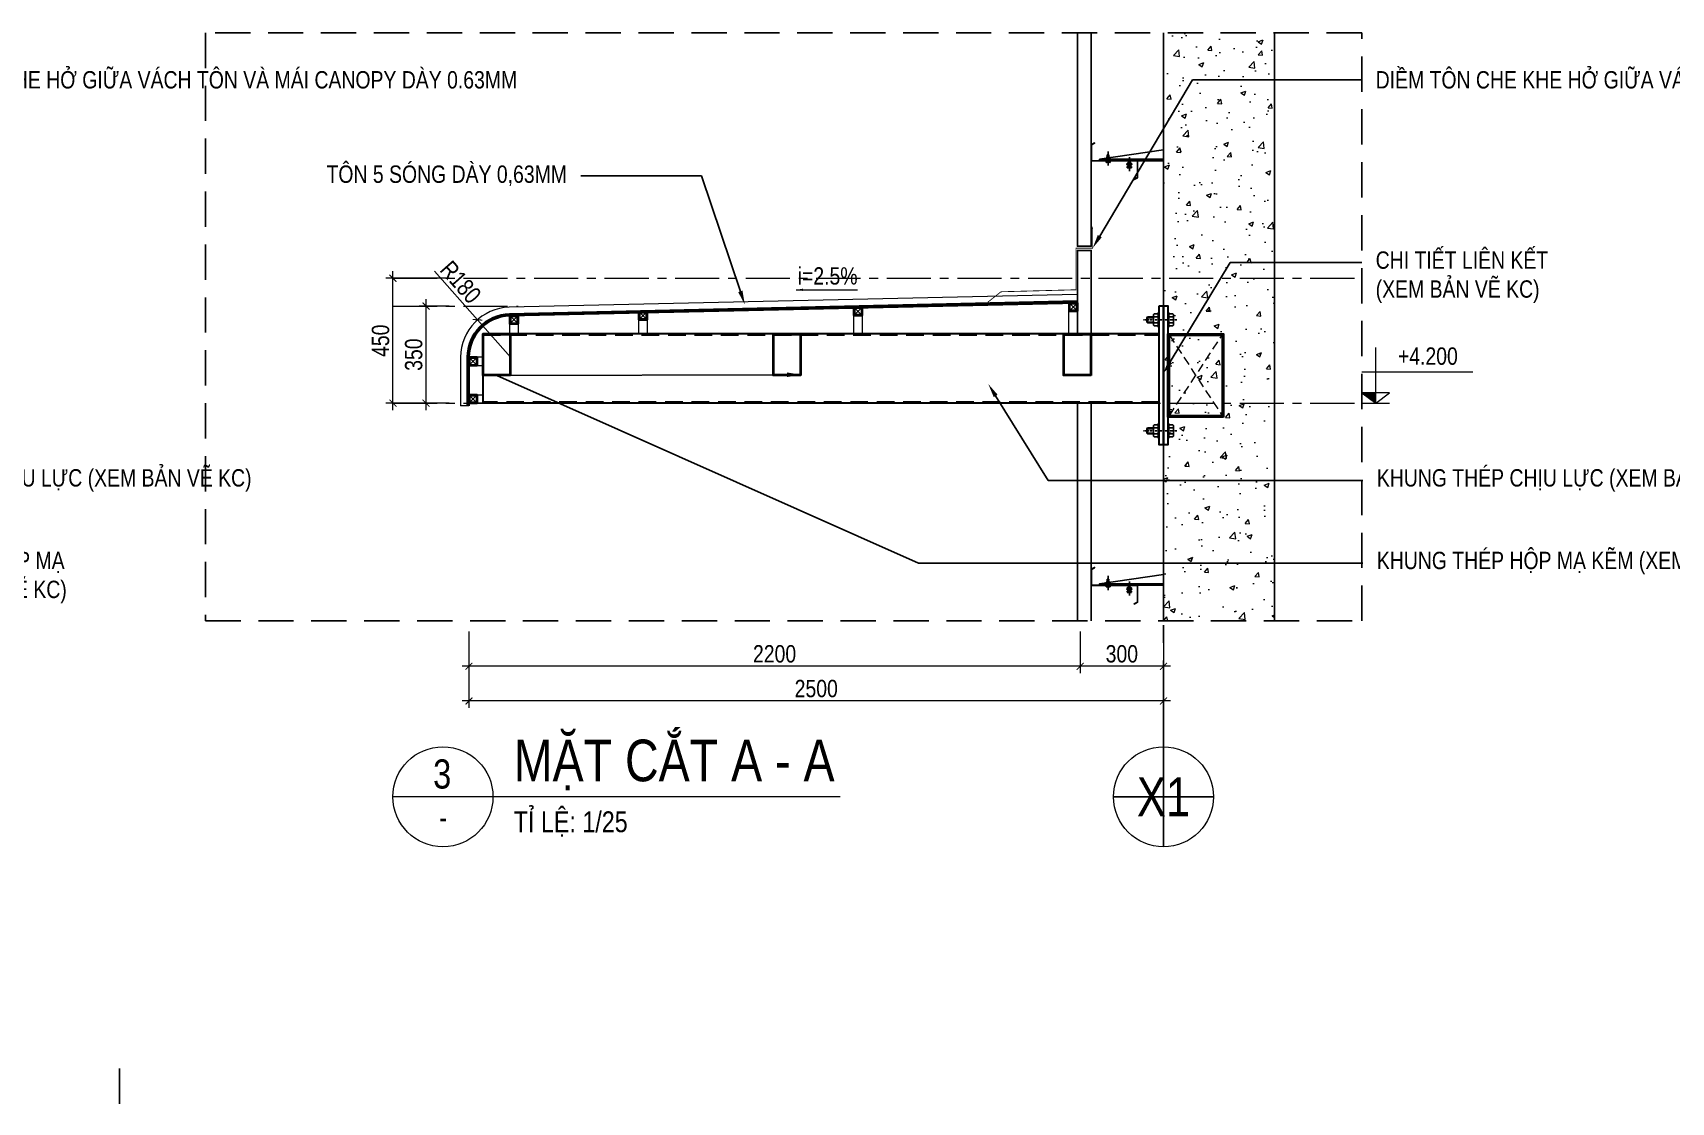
# Model space of a CAD drawing. Header units: millimetres. Extents: x -547695 to 905972, y -1055718 to 167349.
# Drawn here: x -528975 to -523077, y -1023756 to -1019906 of the extents above; entities that cross this region are included whole.
import ezdxf
from ezdxf import colors
from ezdxf.entities.mleader import LeaderData, LeaderLine
from ezdxf.enums import TextEntityAlignment as Align
from ezdxf.math import Vec2, Vec3

# ---------------------------------------------------------------- set-up
doc = ezdxf.new("R2010")
doc.units = ezdxf.units.MM
for name, pattern in [('ACAD_ISO10W100', [18, 12, -3, 0, -3]), ('CENTER', [50.8, 31.75, -6.35, 6.35, -6.35]), ('HIDDEN', [9.525, 6.35, -3.175])]:
    doc.linetypes.add(name, pattern=pattern)
doc.layers.get('DEFPOINTS').update_dxf_attribs({"color": 1, "lineweight": 25})
for name, color, linetype in [('8. BOLT', 8, 'Continuous'), ('CellPin - Chi tiet Mai sanh$0$View-XPP-Chi tiet mai sanh Alu$0$TONTHUNG', 9, 'Continuous'), ('CellPin - Chi tiet Mai sanh$0$View-XPP-Chi tiet mai sanh Alu$0$View-XPP-Chi tiet mai sanh Alu$0$2', 2, 'Continuous'), ('CellPin - Chi tiet Mai sanh$0$View-XPP-Chi tiet mai sanh Alu$0$View-XPP-Chi tiet mai sanh Alu$0$2NET-VE', 8, 'Continuous'), ('CellPin - Chi tiet Mai sanh$0$View-XPP-Chi tiet mai sanh Alu$0$View-XPP-Chi tiet mai sanh Alu$0$7', 7, 'Continuous'), ('CellPin - Chi tiet Mai sanh$0$View-XPP-Chi tiet mai sanh Alu$0$View-XPP-Chi tiet mai sanh Alu$0$8', 8, 'Continuous'), ('CellPin - Chi tiet Mai sanh$0$View-XPP-Chi tiet mai sanh Alu$0$View-XPP-Chi tiet mai sanh Alu$0$9', 9, 'Continuous'), ('CellPin - Chi tiet Mai sanh$0$View-XPP-Chi tiet mai sanh Alu$0$View-XPP-Chi tiet mai sanh Alu$0$GIANG', 1, 'Continuous')]:
    doc.layers.add(name, color=color, linetype=linetype)
for name, color, linetype, lineweight in [('A-CONC', 2, 'Continuous', 35), ('A-DIMS', 8, 'Continuous', 9), ('A-FINE', 255, 'Continuous', 25), ('A-GRID', 250, 'CENTER', 15), ('A-HEVY', 111, 'Continuous', 35), ('A-HIDD', 45, 'HIDDEN', 9), ('A-LITE', 9, 'Continuous', 9), ('A-PATT', 252, 'Continuous', 9), ('A-REV', 7, 'Continuous', 35), ('A-SYMBOLS', 10, 'Continuous', 13), ('A-TEXT', 255, 'Continuous', 25), ('L2', 2, 'Continuous', 0), ('S-FINE', 2, 'Continuous', 30), ('S-PATT-OTHER', 250, 'Continuous', 15)]:
    doc.layers.add(name, color=color, linetype=linetype, lineweight=lineweight)
doc.styles.add('VTK _ Arial_2.5 mm', font='arial.ttf', dxfattribs={"width": 0.8})
doc.styles.add('VTK_Arial', font='arial.ttf', dxfattribs={"width": 0.8})
doc.styles.add('VTK_Arial_3.5 mm', font='arial.ttf', dxfattribs={"width": 0.8, "height": 3.5})
doc.dimstyles.new('A-2.5-DIM1', dxfattribs={"dimtxt": 2.5, "dimasz": 1, "dimexe": 1, "dimexo": 0, "dimgap": 0.5, "dimtad": 1, "dimdec": 0, "dimzin": 12, "dimdsep": 46, "dimtxsty": 'VTK_Arial', "dimblk": 'ARCHTICK', "dimcen": 0, "dimdle": 1, "dimclrd": 256, "dimclre": 256, "dimclrt": 7, "dimadec": 1, "dimazin": 3, "dimtfac": 1, "dimtdec": 0, "dimtmove": 0, "dimatfit": 2, "dimfxl": 20, "dimtolj": 1, "dimtzin": 0, "dimlwd": -1, "dimlwe": -1, "dimarcsym": 0})
doc.dimstyles.new('A-2.5-DIM25', dxfattribs={"dimscale": 25, "dimtxt": 2.5, "dimasz": 1, "dimexe": 1, "dimexo": 0, "dimgap": 0.5, "dimtad": 1, "dimdec": 0, "dimzin": 12, "dimdsep": 46, "dimtxsty": 'VTK_Arial', "dimblk": 'ARCHTICK', "dimcen": 0, "dimdle": 1, "dimclrd": 256, "dimclre": 256, "dimclrt": 7, "dimadec": 1, "dimazin": 3, "dimtfac": 1, "dimtdec": 0, "dimtmove": 0, "dimatfit": 2, "dimfxl": 20, "dimtolj": 1, "dimtzin": 0, "dimlwd": -1, "dimlwe": -1, "dimarcsym": 0})

# ---------------------------------------------------------------- blocks, each defined once
blk = doc.blocks.new('*U162')
at = {"layer": 'CellPin - Chi tiet Mai sanh$0$View-XPP-Chi tiet mai sanh Alu$0$View-XPP-Chi tiet mai sanh Alu$0$2NET-VE', "ltscale": 0.5}
for p, q in [((0, 8), (12, 8)), ((26, 7), (26, 7)), ((0, -8), (12, -8)), ((26, -7), (26, -7))]:
    blk.add_line(p, q, dxfattribs=at)
at = {"layer": 'CellPin - Chi tiet Mai sanh$0$View-XPP-Chi tiet mai sanh Alu$0$View-XPP-Chi tiet mai sanh Alu$0$7', "linetype": 'Continuous'}
for p, q in [((25, 6), (26, 8)), ((25, -6), (27, 6)), ((26, 8), (27, 6)), ((27, 6), (28, 8)), ((27, -6), (28, 6)), ((28, 6), (30, 8)), ((28, 8), (28, 6)), ((29, -6), (30, 6)), ((30, 6), (32, 8)), ((30, 8), (30, 6)), ((31, -6), (32, 6)), ((32, 6), (34, 8)), ((32, 8), (32, 6)), ((33, -6), (34, 6)), ((33, -6), (34, 6)), ((34, 8), (34, 6)), ((34, 6), (35, 8)), ((35, 8), (36, 6)), ((35, -6), (36, 6)), ((36, 6), (37, 8)), ((37, 8), (38, 6)), ((37, -6), (38, 6)), ((37, -6), (38, 6)), ((37, -6), (38, 6)), ((38, 6), (39, 8)), ((39, 8), (40, 6)), ((39, -6), (40, 6)), ((45, 6), (40, 6)), ((45, 6), (45, -6)), ((25, -6), (24, -6)), ((25, -6), (26, -8)), ((25, -6), (25, -6)), ((26, -8), (27, -6)), ((27, -6), (28, -8)), ((28, -8), (29, -6)), ((29, -6), (30, -8)), ((30, -8), (31, -6)), ((31, -6), (32, -8)), ((32, -8), (33, -6)), ((33, -8), (35, -6)), ((33, -6), (33, -8)), ((35, -8), (37, -6)), ((35, -6), (35, -8)), ((37, -6), (37, -8)), ((37, -8), (39, -6)), ((39, -6), (45, -6))]:
    blk.add_line(p, q, dxfattribs=at)
at = {"layer": 'CellPin - Chi tiet Mai sanh$0$View-XPP-Chi tiet mai sanh Alu$0$View-XPP-Chi tiet mai sanh Alu$0$8', "ltscale": 10}
blk.add_line((-33, 0), (68, 0), dxfattribs=at)
at = {"layer": 'CellPin - Chi tiet Mai sanh$0$View-XPP-Chi tiet mai sanh Alu$0$View-XPP-Chi tiet mai sanh Alu$0$8', "linetype": 'Continuous'}
for p, q in [((-10, 9), (-10, 12)), ((-10, -12), (-10, 12)), ((-1, 15), (-9, 15)), ((-1, 9), (-9, 9)), ((0, 9), (0, 12)), ((0, -12), (0, 12)), ((12, -18), (12, 18)), ((12, 18), (14, 18)), ((14, -18), (14, 18)), ((14, 9), (14, 12)), ((14, -12), (14, 12)), ((15, 15), (23, 15)), ((15, 9), (23, 9)), ((24, 9), (24, 12)), ((24, -12), (24, 12)), ((-10, -9), (-10, -12)), ((-1, -9), (-9, -9)), ((-9, -15), (-1, -15)), ((0, -9), (0, -12)), ((12, -18), (14, -18)), ((14, -9), (14, -12)), ((15, -9), (23, -9)), ((23, -15), (15, -15)), ((24, -9), (24, -12))]:
    blk.add_line(p, q, dxfattribs=at)
for centre, radius, start, end in [((-5, 12), 5.58, 146.602, 180), ((-6, 12), 4.1, 180, 228.5476), ((-6, 6), 4.1, 131.4524, 180), ((-6, 12), 5.58, 0, 33.398), ((-4, 12), 4.1, 311.4524, 0), ((-4, 6), 4.1, 0, 48.5476), ((20, 12), 5.58, 146.602, 180), ((18, 12), 4.1, 180, 228.5476), ((18, 6), 4.1, 131.4524, 180), ((19, 12), 5.58, 0, 33.398), ((20, 12), 4.1, 311.4524, 0), ((20, 6), 4.1, 0, 48.5476), ((-6, -6), 4.1, 180, 228.5476), ((-6, -12), 4.1, 131.4524, 180), ((-5, -12), 5.58, 180, 213.398), ((-4, -6), 4.1, 311.4524, 0), ((-4, -12), 4.1, 0, 48.5476), ((-6, -12), 5.58, 326.602, 0), ((18, -6), 4.1, 180, 228.5476), ((18, -12), 4.1, 131.4524, 180), ((20, -12), 5.58, 180, 213.398), ((20, -6), 4.1, 311.4524, 0), ((20, -12), 4.1, 0, 48.5476), ((19, -12), 5.58, 326.602, 0)]:
    blk.add_arc(centre, radius, start, end, dxfattribs=at)
blk = doc.blocks.new('*U163')
at = {"layer": 'CellPin - Chi tiet Mai sanh$0$View-XPP-Chi tiet mai sanh Alu$0$View-XPP-Chi tiet mai sanh Alu$0$2NET-VE', "ltscale": 0.5}
for p, q in [((0, 8), (12, 8)), ((26, 7), (26, 7)), ((0, -8), (12, -8)), ((26, -7), (26, -7))]:
    blk.add_line(p, q, dxfattribs=at)
at = {"layer": 'CellPin - Chi tiet Mai sanh$0$View-XPP-Chi tiet mai sanh Alu$0$View-XPP-Chi tiet mai sanh Alu$0$7', "linetype": 'Continuous'}
for p, q in [((25, 6), (26, 8)), ((25, -6), (27, 6)), ((26, 8), (27, 6)), ((27, 6), (28, 8)), ((27, -6), (28, 6)), ((28, 6), (30, 8)), ((28, 8), (28, 6)), ((29, -6), (30, 6)), ((30, 6), (32, 8)), ((30, 8), (30, 6)), ((31, -6), (32, 6)), ((32, 6), (34, 8)), ((32, 8), (32, 6)), ((33, -6), (34, 6)), ((33, -6), (34, 6)), ((34, 8), (34, 6)), ((34, 6), (35, 8)), ((35, 8), (36, 6)), ((35, -6), (36, 6)), ((36, 6), (37, 8)), ((37, 8), (38, 6)), ((37, -6), (38, 6)), ((37, -6), (38, 6)), ((37, -6), (38, 6)), ((38, 6), (39, 8)), ((39, 8), (40, 6)), ((39, -6), (40, 6)), ((45, 6), (40, 6)), ((45, 6), (45, -6)), ((25, -6), (24, -6)), ((25, -6), (26, -8)), ((25, -6), (25, -6)), ((26, -8), (27, -6)), ((27, -6), (28, -8)), ((28, -8), (29, -6)), ((29, -6), (30, -8)), ((30, -8), (31, -6)), ((31, -6), (32, -8)), ((32, -8), (33, -6)), ((33, -8), (35, -6)), ((33, -6), (33, -8)), ((35, -8), (37, -6)), ((35, -6), (35, -8)), ((37, -6), (37, -8)), ((37, -8), (39, -6)), ((39, -6), (45, -6))]:
    blk.add_line(p, q, dxfattribs=at)
at = {"layer": 'CellPin - Chi tiet Mai sanh$0$View-XPP-Chi tiet mai sanh Alu$0$View-XPP-Chi tiet mai sanh Alu$0$8', "ltscale": 10}
blk.add_line((-33, 0), (68, 0), dxfattribs=at)
at = {"layer": 'CellPin - Chi tiet Mai sanh$0$View-XPP-Chi tiet mai sanh Alu$0$View-XPP-Chi tiet mai sanh Alu$0$8', "linetype": 'Continuous'}
for p, q in [((-10, 9), (-10, 12)), ((-10, -12), (-10, 12)), ((-1, 15), (-9, 15)), ((-1, 9), (-9, 9)), ((0, 9), (0, 12)), ((0, -12), (0, 12)), ((12, -18), (12, 18)), ((12, 18), (14, 18)), ((14, -18), (14, 18)), ((14, 9), (14, 12)), ((14, -12), (14, 12)), ((15, 15), (23, 15)), ((15, 9), (23, 9)), ((24, 9), (24, 12)), ((24, -12), (24, 12)), ((-10, -9), (-10, -12)), ((-1, -9), (-9, -9)), ((-9, -15), (-1, -15)), ((0, -9), (0, -12)), ((12, -18), (14, -18)), ((14, -9), (14, -12)), ((15, -9), (23, -9)), ((23, -15), (15, -15)), ((24, -9), (24, -12))]:
    blk.add_line(p, q, dxfattribs=at)
for centre, radius, start, end in [((-5, 12), 5.58, 146.602, 180), ((-6, 12), 4.1, 180, 228.5476), ((-6, 6), 4.1, 131.4524, 180), ((-6, 12), 5.58, 0, 33.398), ((-4, 12), 4.1, 311.4524, 0), ((-4, 6), 4.1, 0, 48.5476), ((20, 12), 5.58, 146.602, 180), ((18, 12), 4.1, 180, 228.5476), ((18, 6), 4.1, 131.4524, 180), ((19, 12), 5.58, 0, 33.398), ((20, 12), 4.1, 311.4524, 0), ((20, 6), 4.1, 0, 48.5476), ((-6, -6), 4.1, 180, 228.5476), ((-6, -12), 4.1, 131.4524, 180), ((-5, -12), 5.58, 180, 213.398), ((-4, -6), 4.1, 311.4524, 0), ((-4, -12), 4.1, 0, 48.5476), ((-6, -12), 5.58, 326.602, 0), ((18, -6), 4.1, 180, 228.5476), ((18, -12), 4.1, 131.4524, 180), ((20, -12), 5.58, 180, 213.398), ((20, -6), 4.1, 311.4524, 0), ((20, -12), 4.1, 0, 48.5476), ((19, -12), 5.58, 326.602, 0)]:
    blk.add_arc(centre, radius, start, end, dxfattribs=at)
blk = doc.blocks.new('xa go 2')
at = {"layer": 'CellPin - Chi tiet Mai sanh$0$View-XPP-Chi tiet mai sanh Alu$0$View-XPP-Chi tiet mai sanh Alu$0$2', "color": 2, "ltscale": 0.015}
blk.add_lwpolyline([(99, 169), (110, 190), (108, 190), (98, 170), (-7, 165), (-21, 455), (-123, 450), (-134, 429), (-132, 429), (-122, 449), (-23, 454), (-8, 164), (99, 169), (100, 171)], dxfattribs=at)
at = {"layer": 'CellPin - Chi tiet Mai sanh$0$View-XPP-Chi tiet mai sanh Alu$0$View-XPP-Chi tiet mai sanh Alu$0$9'}
blk.add_lwpolyline([(-29, 402), (-9, 0), (0, 0), (-20, 402), (-29, 402), (-68, -3), (0, 0)], dxfattribs=at)
at = {"layer": 'CellPin - Chi tiet Mai sanh$0$View-XPP-Chi tiet mai sanh Alu$0$View-XPP-Chi tiet mai sanh Alu$0$GIANG', "extrusion": (0, 0, -1), "xscale": 0.8749999974879735, "yscale": 0.8749999974879735, "zscale": -0.8749999974879734, "rotation": 357.1375947774412}
for name, p in [('*U162', (16, 349)), ('*U163', (-26, 217))]:
    blk.add_blockref(name, p, dxfattribs=at)
blk = doc.blocks.new('30x30')
at = {"layer": 'A-CONC', "ltscale": 100}
for points in [[(0, 0), (30, 0), (30, 30), (0, 30)], [(2, 2), (28, 2), (28, 28), (2, 28)]]:
    blk.add_lwpolyline(points, close=True, dxfattribs=at)
at = {"layer": 'A-HIDD', "ltscale": 100}
for points in [[(0, 30), (30, 0)], [(0, 0), (30, 30)]]:
    blk.add_lwpolyline(points, dxfattribs=at)
blk = doc.blocks.new('*U257')
at = {"layer": '8. BOLT'}
for p, q in [((-26.4, 3.6), (-26.4, 0)), ((-26.4, 3.6), (26.4, 3.6)), ((-26.4, 0), (26.4, 0)), ((-19.2, 20.4), (-21.6, 18)), ((-21.6, 6), (-21.6, 18)), ((-19.2, 3.6), (-21.6, 6)), ((-19.2, 20.4), (19.2, 20.4)), ((-19.2, 3.6), (19.2, 3.6)), ((-13.2, 20.4), (-10.8, 18)), ((-13.2, 3.6), (-10.8, 6)), ((-8.4, 20.4), (-10.8, 18)), ((-10.8, 6), (-10.8, 18)), ((-10.8, 6), (-10.8, 18)), ((-8.4, 3.6), (-10.8, 6)), ((8.4, 20.4), (10.8, 18)), ((8.4, 3.6), (10.8, 6)), ((13.2, 20.4), (10.8, 18)), ((10.8, 6), (10.8, 18)), ((13.2, 3.6), (10.8, 6)), ((19.2, 20.4), (21.6, 18)), ((19.2, 3.6), (21.6, 6)), ((21.6, 6), (21.6, 18)), ((26.4, 3.6), (26.4, 0)), ((-26.4, -32), (26.4, -32)), ((-26.4, -35.6), (-26.4, -32)), ((-26.4, -35.6), (26.4, -35.6)), ((-19.2, -35.6), (-21.6, -38)), ((-21.6, -38), (-21.6, -50)), ((-19.2, -52.4), (-21.6, -50)), ((-19.2, -35.6), (19.2, -35.6)), ((-19.2, -52.4), (19.2, -52.4)), ((-13.2, -35.6), (-10.8, -38)), ((-13.2, -52.4), (-10.8, -50)), ((-8.4, -35.6), (-10.8, -38)), ((-10.8, -38), (-10.8, -50)), ((-10.8, -38), (-10.8, -50)), ((-8.4, -52.4), (-10.8, -50)), ((-10.8, -52.4), (-10.8, -73.4)), ((-7.8, -52.4), (-7.8, -76.4)), ((7.8, -52.4), (7.8, -76.4)), ((8.4, -35.6), (10.8, -38)), ((8.4, -52.4), (10.8, -50)), ((13.2, -35.6), (10.8, -38)), ((10.8, -38), (10.8, -50)), ((13.2, -52.4), (10.8, -50)), ((10.8, -52.4), (10.8, -73.4)), ((19.2, -35.6), (21.6, -38)), ((19.2, -52.4), (21.6, -50)), ((21.6, -38), (21.6, -50)), ((26.4, -35.6), (26.4, -32)), ((-10.8, -73.4), (10.8, -73.4)), ((-7.8, -76.4), (-10.8, -73.4)), ((-7.8, -76.4), (7.8, -76.4)), ((7.8, -76.4), (10.8, -73.4))]:
    blk.add_line(p, q, dxfattribs=at)
at = {"layer": '8. BOLT', "color": 251, "linetype": 'ACAD_ISO10W100', "ltscale": 0.5}
blk.add_line((0, 32.4), (0, -88.4), dxfattribs=at)
blk = doc.blocks.new('*U75')
for p, q in [((0, -4.5), (0, 3.5)), ((-2, 0), (14, 0)), ((-2, -4.5), (2, -4.5))]:
    blk.add_line(p, q)
blk.add_lwpolyline([(0, -4.5), (2, -3), (-2, -3)], close=True)
blk.add_solid([(-2, -3), (0, -3), (0, -4.5)])
at = {"color": 7, "style": 'VTK _ Arial_2.5 mm', "width": 0.8, "flags": 4}
blk.add_attdef('FINISHFLOORLEVEL', text='', height=2.5, dxfattribs=at).set_placement((3.2, 3.53), align=Align.TOP_LEFT)
blk.add_attdef('NAMEOFLEVEL', (3.2, -3.47), '', height=2.5, dxfattribs=at)
blk = doc.blocks.new('_ARCHTICK')
at = {"color": 0, "linetype": 'ByBlock', "const_width": 0.15}
blk.add_lwpolyline([(-0.5, -0.5), (0.5, 0.5)], dxfattribs=at)
blk = doc.blocks.new('*U302')
blk.add_wipeout([(4.5, 0), (4.46, -0.56), (4.36, -1.12), (4.18, -1.66), (3.94, -2.17), (3.64, -2.65), (3.28, -3.08), (2.87, -3.47), (2.41, -3.8), (1.92, -4.07), (1.39, -4.28), (0.84, -4.42), (0.28, -4.49), (-0.28, -4.49), (-0.84, -4.42), (-1.39, -4.28), (-1.92, -4.07), (-2.41, -3.8), (-2.87, -3.47), (-3.28, -3.08), (-3.64, -2.65), (-3.94, -2.17), (-4.18, -1.66), (-4.36, -1.12), (-4.46, -0.56), (-4.5, 0), (-4.46, 0.56), (-4.36, 1.12), (-4.18, 1.66), (-3.94, 2.17), (-3.64, 2.65), (-3.28, 3.08), (-2.87, 3.47), (-2.41, 3.8), (-1.92, 4.07), (-1.39, 4.28), (-0.84, 4.42), (-0.28, 4.49), (0.28, 4.49), (0.84, 4.42), (1.39, 4.28), (1.92, 4.07), (2.41, 3.8), (2.87, 3.47), (3.28, 3.08), (3.64, 2.65), (3.94, 2.17), (4.18, 1.66), (4.36, 1.12), (4.46, 0.56)])
blk.add_circle((0, 0), 4.5)
at = {"layer": 'DEFPOINTS', "color": 250}
for p, q in [((0, 4.5), (0, -4.5)), ((-4.5, 0), (4.5, 0))]:
    blk.add_line(p, q, dxfattribs=at)
at = {"color": 7, "style": 'VTK_Arial_3.5 mm', "width": 0.8}
blk.add_attdef('X12', text='', height=3.5, dxfattribs=at).set_placement((0, 0), align=Align.MIDDLE_CENTER)
blk = doc.blocks.new('*U1180')
for p, q in [((0, 0), (-14.5, 0)), ((39.15, 0), (0, 0))]:
    blk.add_line(p, q)
blk.add_circle((-8.5, 0), 6)
at = {"color": 7, "style": 'VTK_Arial', "width": 0.8}
blk.add_attdef('SECTION', (0, 1.86), '', height=5, dxfattribs=at)
blk.add_attdef('MARK', text='', height=3.5, dxfattribs=at).set_placement((-8.59, 0.99), align=Align.CENTER)
at = {"color": 7, "linetype": 'Continuous', "style": 'VTK_Arial', "width": 0.8}
blk.add_attdef('REF', text='', height=2.5, dxfattribs=at).set_placement((-8.49, -3.75), align=Align.CENTER)
at = {"color": 7, "linetype": 'Continuous', "style": 'VTK_Arial', "width": 0.8, "flags": 8}
blk.add_attdef('SCALE-I', (0, -4.25), '', height=2.5, dxfattribs=at)
blk = doc.blocks.new('*D1171')
at = {"layer": 'A-DIMS', "ltscale": 5, "transparency": 16777216}
for p in [(-527528.6, -1020764.7), (-527254.9, -1021074.1)]:
    blk.add_line(p, (-527374.1, -1020939.3), dxfattribs=at)
at = {"layer": 'DEFPOINTS', "color": 0, "transparency": 16777216}
for p in [(-527374.1, -1020939.3), (-527254.9, -1021074.1)]:
    blk.add_point(p, dxfattribs=at)
at = {"layer": 'A-DIMS', "transparency": 16777216, "xscale": 25, "yscale": 25, "zscale": 25, "rotation": 131.4981287956906}
blk.add_blockref('_ARCHTICK', (-527374.1, -1020939.3), dxfattribs=at)
at = {"layer": 'A-DIMS', "color": 7, "transparency": 16777216, "insert": (-527434.7, -1020803.8), "char_height": 62.5, "attachment_point": 5, "rotation": 311.49813, "style": 'VTK_Arial'}
blk.add_mtext('\\A1;R180', dxfattribs=at)
blk = doc.blocks.new('*D1166')
at = {"layer": 'A-DIMS', "ltscale": 5, "transparency": 16777216}
for p, q in [((-525204.8, -1022061.5), (-525204.8, -1022211.5)), ((-524904.8, -1022061.5), (-524904.8, -1022211.5)), ((-524879.8, -1022186.5), (-525229.8, -1022186.5))]:
    blk.add_line(p, q, dxfattribs=at)
at = {"layer": 'DEFPOINTS', "color": 0, "transparency": 16777216}
for p in [(-525204.8, -1022061.5), (-524904.8, -1022061.5), (-525204.8, -1022186.5)]:
    blk.add_point(p, dxfattribs=at)
at = {"layer": 'A-DIMS', "transparency": 16777216, "xscale": 25, "yscale": 25, "zscale": 25, "rotation": 180}
blk.add_blockref('_ARCHTICK', (-525204.8, -1022186.5), dxfattribs=at)
at = {"layer": 'A-DIMS', "transparency": 16777216, "xscale": 25, "yscale": 25, "zscale": 25}
blk.add_blockref('_ARCHTICK', (-524904.8, -1022186.5), dxfattribs=at)
at = {"layer": 'A-DIMS', "color": 7, "transparency": 16777216, "insert": (-525054.8, -1022142.1), "char_height": 62.5, "attachment_point": 5, "style": 'VTK_Arial'}
blk.add_mtext('\\A1;300', dxfattribs=at)
blk = doc.blocks.new('*D1167')
at = {"layer": 'A-DIMS', "ltscale": 5, "transparency": 16777216}
for p, q in [((-527404.8, -1022061.5), (-527404.8, -1022211.5)), ((-525204.8, -1022061.5), (-525204.8, -1022211.5)), ((-525179.8, -1022186.5), (-527429.8, -1022186.5))]:
    blk.add_line(p, q, dxfattribs=at)
at = {"layer": 'DEFPOINTS', "color": 0, "transparency": 16777216}
for p in [(-527404.8, -1022061.5), (-525204.8, -1022061.5), (-527404.8, -1022186.5)]:
    blk.add_point(p, dxfattribs=at)
at = {"layer": 'A-DIMS', "transparency": 16777216, "xscale": 25, "yscale": 25, "zscale": 25, "rotation": 180}
blk.add_blockref('_ARCHTICK', (-527404.8, -1022186.5), dxfattribs=at)
at = {"layer": 'A-DIMS', "transparency": 16777216, "xscale": 25, "yscale": 25, "zscale": 25}
blk.add_blockref('_ARCHTICK', (-525204.8, -1022186.5), dxfattribs=at)
at = {"layer": 'A-DIMS', "color": 7, "transparency": 16777216, "insert": (-526304.8, -1022142.1), "char_height": 62.5, "attachment_point": 5, "style": 'VTK_Arial'}
blk.add_mtext('\\A1;2200', dxfattribs=at)
blk = doc.blocks.new('*D1168')
at = {"layer": 'A-DIMS', "ltscale": 5, "transparency": 16777216}
for p, q in [((-527559.2, -1021264.5), (-527559.2, -1020864.8)), ((-527475.8, -1020889.8), (-527584.2, -1020889.8)), ((-527475.8, -1021239.5), (-527584.2, -1021239.5))]:
    blk.add_line(p, q, dxfattribs=at)
at = {"layer": 'DEFPOINTS', "color": 0, "transparency": 16777216}
for p in [(-527559.2, -1020889.8), (-527475.8, -1020889.8), (-527475.8, -1021239.5)]:
    blk.add_point(p, dxfattribs=at)
at = {"layer": 'A-DIMS', "transparency": 16777216, "xscale": 25, "yscale": 25, "zscale": 25}
for p, rotation in [((-527559.2, -1020889.8), 90), ((-527559.2, -1021239.5), 270)]:
    blk.add_blockref('_ARCHTICK', p, dxfattribs=dict(at, rotation=rotation))
at = {"layer": 'A-DIMS', "color": 7, "transparency": 16777216, "insert": (-527603.6, -1021064.7), "char_height": 62.5, "attachment_point": 5, "rotation": 90, "style": 'VTK_Arial'}
blk.add_mtext('\\A1;350', dxfattribs=at)
blk = doc.blocks.new('*D1169')
at = {"layer": 'A-DIMS', "ltscale": 5, "transparency": 16777216}
for p, q in [((-527475.8, -1020789.8), (-527703.5, -1020789.8)), ((-527678.5, -1021264.5), (-527678.5, -1020764.8)), ((-527475.8, -1021239.5), (-527703.5, -1021239.5))]:
    blk.add_line(p, q, dxfattribs=at)
at = {"layer": 'DEFPOINTS', "color": 0, "transparency": 16777216}
for p in [(-527678.5, -1020789.8), (-527475.8, -1020789.8), (-527475.8, -1021239.5)]:
    blk.add_point(p, dxfattribs=at)
at = {"layer": 'A-DIMS', "transparency": 16777216, "xscale": 25, "yscale": 25, "zscale": 25}
for p, rotation in [((-527678.5, -1020789.8), 90), ((-527678.5, -1021239.5), 270)]:
    blk.add_blockref('_ARCHTICK', p, dxfattribs=dict(at, rotation=rotation))
at = {"layer": 'A-DIMS', "color": 7, "transparency": 16777216, "insert": (-527722.9, -1021014.7), "char_height": 62.5, "attachment_point": 5, "rotation": 90, "style": 'VTK_Arial'}
blk.add_mtext('\\A1;450', dxfattribs=at)
blk = doc.blocks.new('*D1170')
at = {"layer": 'A-DIMS', "transparency": 16777216}
for p, q in [((-527404.8, -1022061.5), (-527404.8, -1022336.5)), ((-524904.8, -1022061.5), (-524904.8, -1022336.5)), ((-524879.8, -1022311.5), (-527429.8, -1022311.5))]:
    blk.add_line(p, q, dxfattribs=at)
at = {"layer": 'DEFPOINTS', "color": 0, "transparency": 16777216}
for p in [(-527404.8, -1022061.5), (-524904.8, -1022061.5), (-527404.8, -1022311.5)]:
    blk.add_point(p, dxfattribs=at)
at = {"layer": 'A-DIMS', "transparency": 16777216, "xscale": 25, "yscale": 25, "zscale": 25, "rotation": 180}
blk.add_blockref('_ARCHTICK', (-527404.8, -1022311.5), dxfattribs=at)
at = {"layer": 'A-DIMS', "transparency": 16777216, "xscale": 25, "yscale": 25, "zscale": 25}
blk.add_blockref('_ARCHTICK', (-524904.8, -1022311.5), dxfattribs=at)
at = {"layer": 'A-DIMS', "color": 7, "transparency": 16777216, "insert": (-526154.8, -1022267.1), "char_height": 62.5, "attachment_point": 5, "style": 'VTK_Arial'}
blk.add_mtext('\\A1;2500', dxfattribs=at)
blk = doc.blocks.new('*U74')
at = {"layer": 'A-TEXT', "style": 'VTK _ Arial_2.5 mm', "width": 0.8}
blk.add_attdef('SLOP', text='', height=2.5, dxfattribs=at).set_placement((0, 0), align=Align.BOTTOM_LEFT)
blk.add_leader([(8.84, 0), (0, 0)], dimstyle='A-2.5-DIM1', override={"dimgap": 0.5, "dimtad": 0})

msp = doc.modelspace()

# ---------------------------------------------------------------- hatches: boundary and pattern name
at = {"layer": 'A-PATT', "transparency": 33554620}
h = msp.add_hatch(dxfattribs=at)
h.set_pattern_fill('AR-CONC', color=250)
h.set_pattern_definition([(50, (-524904.84, -1022023.05), (182.185, -15.939), [19.05, -209.55]), (355, (-524904.84, -1022023.05), (-35.243, 191.057), [15.24, -167.64]), (100.451, (-524889.66, -1022024.38), (146.941, 175.118), [16.19, -178.09]), (46.184, (-524904.84, -1021972.25), (271.08, -42.042), [28.575, -314.325]), (96.636, (-524882.25, -1021975.76), (237.404, 247.426), [24.285, -267.136]), (351.184, (-524904.84, -1021972.25), (237.404, 247.426), [22.86, -251.46]), (21, (-524879.44, -1021984.95), (151.614, -102.265), [19.05, -209.55]), (326, (-524879.44, -1021984.95), (61.802, 184.188), [15.24, -167.64]), (71.451, (-524866.8, -1021993.47), (213.416, 81.923), [16.19, -178.09]), (37.5, (-524904.84, -1022023.05), (3.0886, 84.555), [0, -165.608, 0, -170.18, 0, -168.275]), (7.5, (-524904.84, -1022023.05), (66.8197, 100.1806), [0, -97.028, 0, -161.798, 0, -64.135]), (327.5, (-524961.48, -1022023.05), (135.5906, -5.7287), [0, -63.5, 0, -198.12, 0, -262.89]), (317.5, (-524986.88, -1022023.05), (148.129, 25.4265), [0, -82.55, 0, -131.572, 0, -186.69])])
h.paths.add_polyline_path([(-524904.8, -1022023.1), (-524904.8, -1019906), (-524504.8, -1019906), (-524504.8, -1022023.1), (-524904.8, -1022023.1)])
at = {"layer": 'S-PATT-OTHER'}
h = msp.add_hatch(dxfattribs=at)
h.set_pattern_fill('ANSI31', color=8, scale=50)
h.set_pattern_definition([(45, (-850455.769, -1099478.3645), (-4.41941738, 4.41941738), [])])
h.paths.add_polyline_path([(-527254.9, -1021139.5), (-527354.9, -1021139.5), (-527354.9, -1020989.5), (-527254.9, -1020989.5)])
h.paths.add_polyline_path([(-527257.4, -1021137), (-527352.4, -1021137), (-527352.4, -1020992), (-527257.4, -1020992)], flags=16)
h = msp.add_hatch(dxfattribs=at)
h.set_pattern_fill('ANSI31', color=8, scale=50)
h.set_pattern_definition([(45, (-851710.8, -1099478.3645), (-4.41941738, 4.41941738), [])])
h.paths.add_polyline_path([(-526209.9, -1021139.5), (-526309.9, -1021139.5), (-526309.9, -1020989.5), (-526209.9, -1020989.5)])
h.paths.add_polyline_path([(-526212.4, -1021137), (-526307.4, -1021137), (-526307.4, -1020992), (-526212.4, -1020992)], flags=16)
h = msp.add_hatch(dxfattribs=at)
h.set_pattern_fill('ANSI31', color=8, scale=50)
h.set_pattern_definition([(45, (-853165.7896, -1099478.3645), (-4.41941738, 4.41941738), [])])
h.paths.add_polyline_path([(-525164.8, -1021139.5), (-525264.8, -1021139.5), (-525264.8, -1020989.5), (-525164.8, -1020989.5)])
h.paths.add_polyline_path([(-525167.3, -1021137), (-525262.3, -1021137), (-525262.3, -1020992), (-525167.3, -1020992)], flags=16)
h = msp.add_hatch(dxfattribs=at)
h.set_pattern_fill('ANSI34', color=256, scale=20)
h.set_pattern_definition([(45, (-3824351.232, -944901.487), (-10.60660172, 10.60660172), []), (45, (-3824347.696, -944901.487), (-10.60660172, 10.60660172), []), (45, (-3824344.161, -944901.487), (-10.60660172, 10.60660172), []), (45, (-3824340.625, -944901.487), (-10.60660172, 10.60660172), [])])
h.paths.add_polyline_path([(-524688.8, -1021289.5), (-524888.8, -1021289.5), (-524888.8, -1020989.5), (-524688.8, -1020989.5)])
h.paths.add_polyline_path([(-524693.8, -1021284.5), (-524883.8, -1021284.5), (-524883.8, -1020994.5), (-524693.8, -1020994.5)], flags=16)

# ---------------------------------------------------------------- linework, layer by layer
at = {"layer": 'A-FINE', "ltscale": 100}
for points in [[(-524904.8, -1022023.1), (-524904.8, -1019906)], [(-524504.8, -1022023.1), (-524504.8, -1019906)]]:
    msp.add_lwpolyline(points, dxfattribs=at)
at = {"layer": 'A-FINE', "color": 6, "const_width": 3, "flags": 128}
msp.add_lwpolyline([(-525164.8, -1020597.6), (-525159.8, -1020612.3), (-525159.8, -1020681.2), (-525219.8, -1020681.2), (-525219.8, -1020831.2), (-525489.8, -1020838.4), (-525537.5, -1020876.1)], dxfattribs=at)
at = {"layer": 'A-GRID', "lineweight": -2, "ltscale": 10}
msp.add_lwpolyline([(-524904.8, -1022483.5), (-524904.8, -1019906)], dxfattribs=at)
at = {"layer": 'A-GRID', "ltscale": 5}
for points in [[(-527678.5, -1020789.8), (-524191.1, -1020789.8)], [(-527678.5, -1020889.8), (-527227.8, -1020889.8)], [(-527678.5, -1021239.5), (-524191.1, -1021239.5)]]:
    msp.add_lwpolyline(points, dxfattribs=at)
at = {"layer": 'A-HEVY'}
for points in [[(-525215, -1020872.8), (-527258.9, -1020919.2, 0.406538), (-527409.9, -1021074.1), (-527409.9, -1021249.5)], [(-525214.8, -1020877.8), (-527258.8, -1020924.2, 0.406555), (-527404.9, -1021074.1), (-527404.9, -1021249.5)]]:
    msp.add_lwpolyline(points, format="xyb", dxfattribs=at)
at = {"layer": 'A-HIDD', "lineweight": -2, "ltscale": 20}
msp.add_lwpolyline([(-524191.1, -1019906), (-528353.4, -1019906), (-528353.4, -1022023.1), (-524191.1, -1022023.1)], close=True, dxfattribs=at)
at = {"layer": 'A-HIDD', "ltscale": 10}
for points in [[(-527354.9, -1020994.5), (-524920.8, -1020994.5)], [(-524920.8, -1021234.5), (-527354.9, -1021234.5)]]:
    msp.add_lwpolyline(points, dxfattribs=at)
at = {"layer": 'A-HIDD', "ltscale": 5}
for points in [[(-524883.8, -1020994.5), (-524693.8, -1021284.5)], [(-524883.8, -1021284.5), (-524693.8, -1020994.5)]]:
    msp.add_lwpolyline(points, dxfattribs=at)
at = {"layer": 'A-HIDD', "lineweight": -2, "ltscale": 20}
msp.add_lwpolyline([(-528663.2, -1033668), (-528663.2, -1023622.6)], dxfattribs=at)
at = {"layer": 'A-LITE', "ltscale": 100}
for points in [[(-526019.4, -1020923.7), (-525989.2, -1020923.7), (-525989.2, -1020989.5), (-526019.4, -1020989.5)], [(-525245.1, -1020908.4), (-525214.8, -1020908.4), (-525214.8, -1020989.5), (-525245.1, -1020989.5)], [(-527258, -1020954.2), (-527227.8, -1020954.2), (-527227.8, -1020989.5), (-527258, -1020989.5)], [(-526793.7, -1020938.9), (-526763.5, -1020938.9), (-526763.5, -1020989.5), (-526793.7, -1020989.5)], [(-527374.9, -1021104.1), (-527354.9, -1021104.1), (-527354.9, -1021074.1), (-527374.9, -1021074.1)], [(-527374.9, -1021209.5), (-527354.9, -1021209.5), (-527354.9, -1021239.5), (-527374.9, -1021239.5)]]:
    msp.add_lwpolyline(points, close=True, dxfattribs=at)
at = {"layer": 'A-PATT'}
msp.add_lwpolyline([(-525215.7, -1020847.8), (-527259.6, -1020894.2, 0.406464), (-527434.9, -1021074.1), (-527434.9, -1021249.5)], format="xyb", dxfattribs=at)
msp.add_lwpolyline([(-527404.9, -1021249.5), (-527434.9, -1021249.5)], dxfattribs=at)
at = {"layer": 'CellPin - Chi tiet Mai sanh$0$View-XPP-Chi tiet mai sanh Alu$0$TONTHUNG', "color": 124}
for points in [[(-525214.8, -1019906), (-525214.8, -1020674.7), (-525164.8, -1020674.7), (-525164.8, -1019906)], [(-525214.8, -1022023.1), (-525214.8, -1021239.5)], [(-525164.8, -1022023.1), (-525164.8, -1021239.5)]]:
    msp.add_lwpolyline(points, dxfattribs=at)
msp.add_lwpolyline([(-525214.8, -1020989.5), (-525164.8, -1020989.5), (-525164.8, -1020689.6), (-525214.8, -1020689.6)], close=True, dxfattribs=at)
at = {"layer": 'S-FINE'}
for points in [[(-524920.8, -1020889.5), (-524904.8, -1020889.5), (-524904.8, -1021389.4), (-524920.8, -1021389.4)], [(-524904.8, -1020889.5), (-524888.8, -1020889.5), (-524888.8, -1021389.4), (-524904.8, -1021389.4)], [(-527254.9, -1021139.5), (-527354.9, -1021139.5), (-527354.9, -1020989.5), (-527254.9, -1020989.5)], [(-527257.4, -1021137), (-527352.4, -1021137), (-527352.4, -1020992), (-527257.4, -1020992)], [(-526209.9, -1021139.5), (-526309.9, -1021139.5), (-526309.9, -1020989.5), (-526209.9, -1020989.5)], [(-526212.4, -1021137), (-526307.4, -1021137), (-526307.4, -1020992), (-526212.4, -1020992)], [(-525164.8, -1021139.5), (-525264.8, -1021139.5), (-525264.8, -1020989.5), (-525164.8, -1020989.5)], [(-525167.3, -1021137), (-525262.3, -1021137), (-525262.3, -1020992), (-525167.3, -1020992)], [(-524688.8, -1021289.5), (-524888.8, -1021289.5), (-524888.8, -1020989.5), (-524688.8, -1020989.5)], [(-524693.8, -1021284.5), (-524883.8, -1021284.5), (-524883.8, -1020994.5), (-524693.8, -1020994.5)]]:
    msp.add_lwpolyline(points, close=True, dxfattribs=at)
for points in [[(-524920.8, -1020989.5), (-527354.9, -1020989.5)], [(-527354.9, -1020989.5), (-527354.9, -1021239.5)], [(-524920.8, -1021239.5), (-527354.9, -1021239.5)]]:
    msp.add_lwpolyline(points, dxfattribs=at)

# ---------------------------------------------------------------- block references
at = {"layer": 'A-FINE', "xscale": -0.5706849732046242, "yscale": 0.5706849732046244, "zscale": 0.5706849732046244, "rotation": 92.86240522292142}
for p in [(-524904.8, -1020366.5), (-524904.8, -1021894.7)]:
    msp.add_blockref('xa go 2', p, dxfattribs=at)
at = {"layer": 'A-REV', "xscale": -1}
for p in [(-527227.8, -1020954.2), (-526763.5, -1020938.9), (-525989.2, -1020923.7), (-525214.8, -1020908.4), (-527374.9, -1021104.1), (-527374.9, -1021239.5)]:
    msp.add_blockref('30x30', p, dxfattribs=at)
at = {"layer": 'A-SYMBOLS'}
ref = msp.add_blockref('*U74', (-526006.1, -1020831.3), dxfattribs=dict(at, xscale=-24.99999999999999, yscale=25, zscale=25))
ref.add_attrib('SLOP', 'i=2.5%', dxfattribs={"layer": 'A-TEXT', "height": 62.5, "style": 'VTK _ Arial_2.5 mm', "width": 0.8}).set_placement((-526221.6, -1020831.3), align=Align.BOTTOM_LEFT)
ref = msp.add_blockref('*U75', (-524141.1, -1021127), dxfattribs=dict(at, xscale=24.99999999999998, yscale=24.99999999999998, zscale=24.99999999999998))
ref.add_attrib('FINISHFLOORLEVEL', '+4.200', dxfattribs={"layer": '0', "color": 7, "height": 62.5, "style": 'VTK _ Arial_2.5 mm', "width": 0.8, "flags": 4}).set_placement((-524061.1, -1021038.7), align=Align.TOP_LEFT)
at = {"layer": 'A-SYMBOLS', "xscale": 30, "yscale": 30, "zscale": 30}
msp.add_blockref('*U1180', (-527243.5, -1022656.4), dxfattribs=at).add_auto_attribs({'SECTION': 'MẶT CẮT A - A', 'SCALE-I': 'TỈ LỆ: 1/25', 'REF': '-', 'MARK': '3'})
at = {"layer": 'L2', "ltscale": 50, "xscale": -1, "rotation": 270}
msp.add_blockref('*U257', (-524888.8, -1020939.5), dxfattribs=at)
at = {"layer": 'L2', "ltscale": 50, "rotation": 270.0000000000004}
msp.add_blockref('*U257', (-524888.8, -1021339.4), dxfattribs=at)

# ---------------------------------------------------------------- texts
at = {"layer": 'A-SYMBOLS', "color": 7, "insert": (-529613, -1021774.4), "char_height": 62.5, "width": 853.279, "attachment_point": 1, "style": 'VTK_Arial', "bg_fill": 2}
msp.add_mtext('KHUNG THÉP HỘP MẠ KẼM (XEM BẢN VẼ KC)', dxfattribs=at)

# ---------------------------------------------------------------- dimensions: what is measured, and where the dimension line sits
at = {"layer": 'A-DIMS', "ltscale": 5}
dim = msp.add_radius_dim(center=(-527254.9, -1021074.1), mpoint=(-527374.1, -1020939.3), dimstyle='A-2.5-DIM25', override={"dimpost": '\\X', "dimblk": 'ARCHTICK'}, dxfattribs=at)
dim.commit()
dim.dimension.update_dxf_attribs({"geometry": '*D1171', "text_midpoint": (-527434.7, -1020803.8)})
for base, p1, p2, angle, picture, middle in [((-527678.5, -1020789.8), (-527475.8, -1021239.5), (-527475.8, -1020789.8), 90, '*D1169', (-527722.9, -1021014.7)), ((-527559.2, -1020889.8), (-527475.8, -1021239.5), (-527475.8, -1020889.8), 90, '*D1168', (-527603.6, -1021064.7)), ((-527404.8, -1022186.5), (-525204.8, -1022061.5), (-527404.8, -1022061.5), 180, '*D1167', (-526304.8, -1022142.1)), ((-525204.8, -1022186.5), (-524904.8, -1022061.5), (-525204.8, -1022061.5), 180, '*D1166', (-525054.8, -1022142.1))]:
    dim = msp.add_linear_dim(base=base, p1=p1, p2=p2, angle=angle, dimstyle='A-2.5-DIM25', override={"dimpost": '\\X'}, dxfattribs=at)
    dim.commit()
    dim.dimension.update_dxf_attribs({"geometry": picture, "text_midpoint": middle})
at = {"layer": 'A-DIMS'}
dim = msp.add_linear_dim(base=(-527404.8, -1022311.5), p1=(-524904.8, -1022061.5), p2=(-527404.8, -1022061.5), angle=180, dimstyle='A-2.5-DIM25', override={"dimpost": '\\X'}, dxfattribs=at)
dim.commit()
dim.dimension.update_dxf_attribs({"geometry": '*D1170', "text_midpoint": (-526154.8, -1022267.1)})

# ---------------------------------------------------------------- leaders
at = {"layer": 'A-SYMBOLS'}
ml = msp.add_multileader_mtext('Standard', dxfattribs=at)
ml.set_content('DIỀM TÔN CHE KHE HỞ GIỮA VÁCH TÔN VÀ MÁI CANOPY DÀY 0.63MM', color=7, style='VTK_Arial')
ml.set_leader_properties()
ml.build(insert=Vec2(0, 0))
ml.multileader.update_dxf_attribs({"text_top_attachment_type": 0, "text_bottom_attachment_type": 0, "arrow_head_size": 50, "scale": 25})
ctx = ml.context
ctx.base_point, ctx.scale, ctx.char_height, ctx.arrow_head_size, ctx.landing_gap_size, ctx.plane_origin = Vec3(-529667.2, -1020075.9), 25, 62.5, 50, 50, Vec3(-531130.3, -1021147.3)
notes = []
notes.append((ctx, [(0, (1, 1, 0), (-530276.3, -1020075.9), (1, 0), 609.2, [(0, [(-530635.9, -1020681.2)], 256, [])])]))
ctx.mtext.insert, ctx.mtext.rotation, ctx.mtext.width, ctx.mtext.flow_direction = Vec3(-529617.2, -1020044.1), 6.283185, 696.374, 5
ml = msp.add_multileader_mtext('Standard', dxfattribs=at)
ml.set_content('DIỀM TÔN CHE KHE HỞ GIỮA VÁCH TÔN VÀ MÁI CANOPY DÀY 0.63MM', color=7, style='VTK_Arial')
ml.set_leader_properties()
ml.build(insert=Vec2(0, 0))
ml.multileader.update_dxf_attribs({"text_top_attachment_type": 0, "text_bottom_attachment_type": 0, "arrow_head_size": 50, "scale": 25})
ctx = ml.context
ctx.base_point, ctx.scale, ctx.char_height, ctx.arrow_head_size, ctx.landing_gap_size, ctx.plane_origin = Vec3(-524191.1, -1020075.9), 25, 62.5, 50, 50, Vec3(-525654.2, -1021147.3)
notes.append((ctx, [(0, (1, 1, 0), (-524800.3, -1020075.9), (1, 0), 609.2, [(0, [(-525159.8, -1020681.2)], 256, [])])]))
ctx.mtext.insert, ctx.mtext.rotation, ctx.mtext.width, ctx.mtext.flow_direction = Vec3(-524141.1, -1020044.1), 6.283185, 696.374, 5
ml = msp.add_multileader_mtext('Standard', dxfattribs=at)
ml.set_content('TÔN 5 SÓNG DÀY 0,63MM', color=7, style='VTK_Arial')
ml.set_leader_properties()
ml.build(insert=Vec2(0, 0))
ml.multileader.update_dxf_attribs({"text_top_attachment_type": 0, "text_bottom_attachment_type": 0, "arrow_head_size": 50, "scale": 25})
ctx = ml.context
ctx.base_point, ctx.scale, ctx.char_height, ctx.arrow_head_size, ctx.landing_gap_size, ctx.plane_origin = Vec3(-527526.9, -1020421.2), 25, 62.5, 50, 50, Vec3(-525370.1, -1021303.2)
ctx.text_align_type = 2
notes.append((ctx, [(0, (1, 1, 0), (-526568.1, -1020421.2), (-1, 0), 434, [(0, [(-526412, -1020884.3)], 256, [])])]))
ctx.mtext.insert, ctx.mtext.width, ctx.mtext.alignment, ctx.mtext.flow_direction = Vec3(-527052.1, -1020383.8), 568.959, 3, 5
ml = msp.add_multileader_mtext('Standard', dxfattribs=at)
ml.set_content('CHI TIẾT LIÊN KẾT \\P(XEM BẢN VẼ KC)', color=7, style='VTK_Arial')
ml.set_leader_properties()
ml.build(insert=Vec2(0, 0))
ml.multileader.update_dxf_attribs({"text_top_attachment_type": 0, "text_bottom_attachment_type": 0, "arrow_head_size": 50, "scale": 25})
ctx = ml.context
ctx.base_point, ctx.scale, ctx.char_height, ctx.arrow_head_size, ctx.landing_gap_size, ctx.plane_origin = Vec3(-524191.1, -1020733.5), 25, 62.5, 50, 50, Vec3(-525654.2, -1021552.8)
notes.append((ctx, [(0, (1, 1, 0), (-524665.5, -1020733.5), (1, 0), 474.4, [(0, [(-524906.3, -1021133.9)], 256, [])])]))
ctx.mtext.insert, ctx.mtext.rotation, ctx.mtext.flow_direction = Vec3(-524141.1, -1020693.1), 6.283185, 5
ml = msp.add_multileader_mtext('Standard', dxfattribs=at)
ml.set_content('KHUNG THÉP HỘP MẠ KẼM (XEM BẢN VẼ KC)', color=7, style='VTK_Arial')
ml.set_leader_properties()
ml.build(insert=Vec2(0, 0))
ml.multileader.update_dxf_attribs({"text_top_attachment_type": 0, "text_bottom_attachment_type": 0, "arrow_head_size": 50, "scale": 25})
ctx = ml.context
ctx.base_point, ctx.scale, ctx.char_height, ctx.arrow_head_size, ctx.landing_gap_size, ctx.plane_origin = Vec3(-524186.9, -1021814.8), 25, 62.5, 50, 50, Vec3(-525654.2, -1022449)
notes.append((ctx, [(0, (1, 1, 0), (-525787.1, -1021814.8), (1, 0), 1600.2, [(1, [(-526209.9, -1021137), (-527304.9, -1021139.5)], 256, [])])]))
ctx.mtext.insert, ctx.mtext.rotation, ctx.mtext.width, ctx.mtext.flow_direction = Vec3(-524136.9, -1021774.4), 6.283185, 853.279, 5
ml = msp.add_multileader_mtext('Standard', dxfattribs=at)
ml.set_content('KHUNG THÉP CHỊU LỰC (XEM BẢN VẼ KC)', color=7, style='VTK_Arial')
ml.set_leader_properties()
ml.build(insert=Vec2(0, 0))
ml.multileader.update_dxf_attribs({"text_top_attachment_type": 0, "text_bottom_attachment_type": 0, "arrow_head_size": 50, "scale": 25})
ctx = ml.context
ctx.base_point, ctx.scale, ctx.char_height, ctx.arrow_head_size, ctx.landing_gap_size, ctx.plane_origin = Vec3(-529663, -1021517.4), 25, 62.5, 50, 50, Vec3(-531130.3, -1022151.6)
notes.append((ctx, [(0, (1, 1, 0), (-530795.8, -1021517.4), (1, 0), 1132.8, [(0, [(-531081, -1021170.8)], 256, [])])]))
ctx.mtext.insert, ctx.mtext.rotation, ctx.mtext.width, ctx.mtext.flow_direction = Vec3(-529613, -1021477), 6.283185, 804.356, 5
ml = msp.add_multileader_mtext('Standard', dxfattribs=at)
ml.set_content('KHUNG THÉP CHỊU LỰC (XEM BẢN VẼ KC)', color=7, style='VTK_Arial')
ml.set_leader_properties()
ml.build(insert=Vec2(0, 0))
ml.multileader.update_dxf_attribs({"text_top_attachment_type": 0, "text_bottom_attachment_type": 0, "arrow_head_size": 50, "scale": 25})
ctx = ml.context
ctx.base_point, ctx.scale, ctx.char_height, ctx.arrow_head_size, ctx.landing_gap_size, ctx.plane_origin = Vec3(-524186.9, -1021517.4), 25, 62.5, 50, 50, Vec3(-525654.2, -1022151.6)
notes.append((ctx, [(0, (1, 1, 0), (-525319.7, -1021517.4), (1, 0), 1132.8, [(0, [(-525535.4, -1021170.8)], 256, [])])]))
ctx.mtext.insert, ctx.mtext.rotation, ctx.mtext.width, ctx.mtext.flow_direction = Vec3(-524136.9, -1021477), 6.283185, 804.356, 5
for ctx, leaders in notes:
    for number, flags, end, landing, length, lines in leaders:
        leader = LeaderData()
        leader.index, (leader.has_last_leader_line, leader.has_dogleg_vector, leader.attachment_direction) = number, flags
        leader.last_leader_point, leader.dogleg_vector, leader.dogleg_length = Vec3(end), Vec3(landing), length
        for number, points, colour, breaks in lines:
            line = LeaderLine()
            line.index, line.vertices, line.color, line.breaks = number, Vec3.list(points), colors.encode_raw_color(colour), breaks
            leader.lines.append(line)
        ctx.leaders.append(leader)

# ---------------------------------------------------------------- next in the draw order: block references
at = {"layer": 'A-SYMBOLS', "xscale": 40, "yscale": 40, "zscale": 40}
msp.add_blockref('*U302', (-524904.8, -1022656.4), dxfattribs=at).add_auto_attribs({'X12': 'X1'})

doc.saveas('drawing.dxf')
